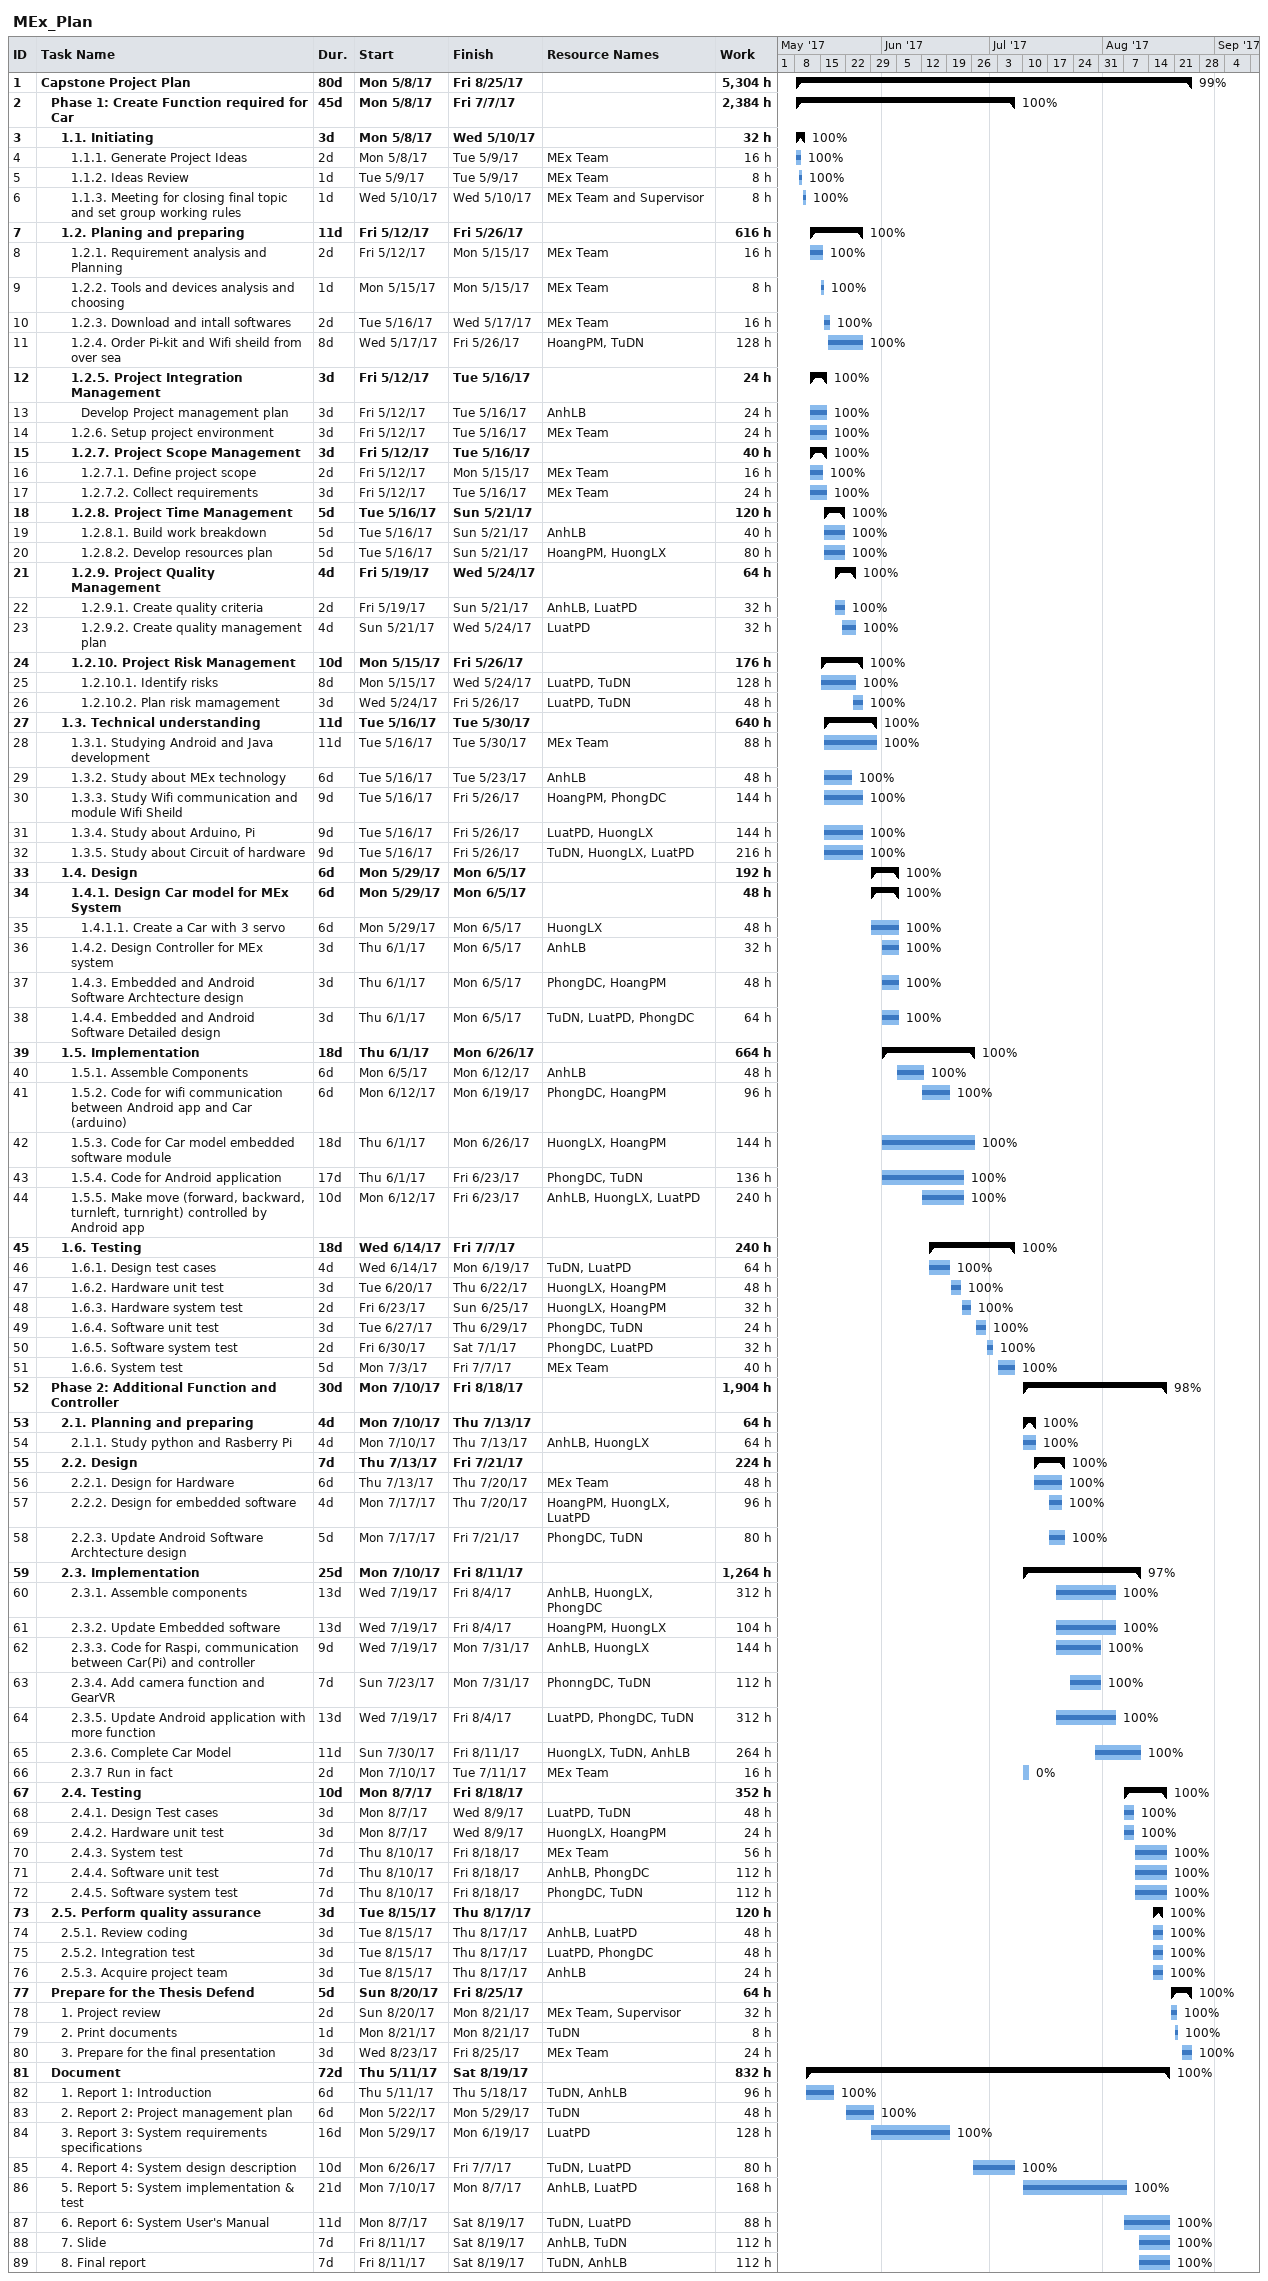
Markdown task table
MEx_Plan

| ID | Level | Task | Duration | Start | Finish | Resources | % complete | Work (h) |
|---|---|---|---|---|---|---|---|---|
| 1 | 1 | **Capstone Project Plan** | 80d | 2017-05-08 | 2017-08-25 |  | 99 | 5304 |
| 2 | 2 | **Phase 1: Create Function required for Car** | 45d | 2017-05-08 | 2017-07-07 |  | 100 | 2384 |
| 3 | 3 | **1.1. Initiating** | 3d | 2017-05-08 | 2017-05-10 |  | 100 | 32 |
| 4 | 4 | 1.1.1. Generate Project Ideas | 2d | 2017-05-08 | 2017-05-09 | MEx Team | 100 | 16 |
| 5 | 4 | 1.1.2. Ideas Review | 1d | 2017-05-09 | 2017-05-09 | MEx Team | 100 | 8 |
| 6 | 4 | 1.1.3. Meeting for closing final topic and set group working rules | 1d | 2017-05-10 | 2017-05-10 | MEx Team and Supervisor | 100 | 8 |
| 7 | 3 | **1.2. Planing and preparing** | 11d | 2017-05-12 | 2017-05-26 |  | 100 | 616 |
| 8 | 4 | 1.2.1. Requirement analysis and Planning | 2d | 2017-05-12 | 2017-05-15 | MEx Team | 100 | 16 |
| 9 | 4 | 1.2.2. Tools and devices analysis and choosing | 1d | 2017-05-15 | 2017-05-15 | MEx Team | 100 | 8 |
| 10 | 4 | 1.2.3. Download and intall softwares | 2d | 2017-05-16 | 2017-05-17 | MEx Team | 100 | 16 |
| 11 | 4 | 1.2.4. Order Pi-kit and Wifi sheild from over sea | 8d | 2017-05-17 | 2017-05-26 | HoangPM, TuDN | 100 | 128 |
| 12 | 4 | **1.2.5. Project Integration Management** | 3d | 2017-05-12 | 2017-05-16 |  | 100 | 24 |
| 13 | 5 | Develop Project management plan | 3d | 2017-05-12 | 2017-05-16 | AnhLB | 100 | 24 |
| 14 | 4 | 1.2.6. Setup project environment | 3d | 2017-05-12 | 2017-05-16 | MEx Team | 100 | 24 |
| 15 | 4 | **1.2.7. Project Scope Management** | 3d | 2017-05-12 | 2017-05-16 |  | 100 | 40 |
| 16 | 5 | 1.2.7.1. Define project scope | 2d | 2017-05-12 | 2017-05-15 | MEx Team | 100 | 16 |
| 17 | 5 | 1.2.7.2. Collect requirements | 3d | 2017-05-12 | 2017-05-16 | MEx Team | 100 | 24 |
| 18 | 4 | **1.2.8. Project Time Management** | 5d | 2017-05-16 | 2017-05-21 |  | 100 | 120 |
| 19 | 5 | 1.2.8.1. Build work breakdown | 5d | 2017-05-16 | 2017-05-21 | AnhLB | 100 | 40 |
| 20 | 5 | 1.2.8.2. Develop resources plan | 5d | 2017-05-16 | 2017-05-21 | HoangPM, HuongLX | 100 | 80 |
| 21 | 4 | **1.2.9. Project Quality Management** | 4d | 2017-05-19 | 2017-05-24 |  | 100 | 64 |
| 22 | 5 | 1.2.9.1. Create quality criteria | 2d | 2017-05-19 | 2017-05-21 | AnhLB, LuatPD | 100 | 32 |
| 23 | 5 | 1.2.9.2. Create quality management plan | 4d | 2017-05-21 | 2017-05-24 | LuatPD | 100 | 32 |
| 24 | 4 | **1.2.10. Project Risk Management** | 10d | 2017-05-15 | 2017-05-26 |  | 100 | 176 |
| 25 | 5 | 1.2.10.1. Identify risks | 8d | 2017-05-15 | 2017-05-24 | LuatPD, TuDN | 100 | 128 |
| 26 | 5 | 1.2.10.2. Plan risk mamagement | 3d | 2017-05-24 | 2017-05-26 | LuatPD, TuDN | 100 | 48 |
| 27 | 3 | **1.3. Technical understanding** | 11d | 2017-05-16 | 2017-05-30 |  | 100 | 640 |
| 28 | 4 | 1.3.1. Studying Android and Java development | 11d | 2017-05-16 | 2017-05-30 | MEx Team | 100 | 88 |
| 29 | 4 | 1.3.2. Study about MEx technology | 6d | 2017-05-16 | 2017-05-23 | AnhLB | 100 | 48 |
| 30 | 4 | 1.3.3. Study Wifi communication and module Wifi Sheild | 9d | 2017-05-16 | 2017-05-26 | HoangPM, PhongDC | 100 | 144 |
| 31 | 4 | 1.3.4. Study about Arduino, Pi | 9d | 2017-05-16 | 2017-05-26 | LuatPD, HuongLX | 100 | 144 |
| 32 | 4 | 1.3.5. Study about Circuit of hardware | 9d | 2017-05-16 | 2017-05-26 | TuDN, HuongLX, LuatPD | 100 | 216 |
| 33 | 3 | **1.4. Design** | 6d | 2017-05-29 | 2017-06-05 |  | 100 | 192 |
| 34 | 4 | **1.4.1. Design Car model for MEx System** | 6d | 2017-05-29 | 2017-06-05 |  | 100 | 48 |
| 35 | 5 | 1.4.1.1. Create a Car with 3 servo | 6d | 2017-05-29 | 2017-06-05 | HuongLX | 100 | 48 |
| 36 | 4 | 1.4.2. Design Controller for MEx system | 3d | 2017-06-01 | 2017-06-05 | AnhLB | 100 | 32 |
| 37 | 4 | 1.4.3. Embedded and Android Software Archtecture design | 3d | 2017-06-01 | 2017-06-05 | PhongDC, HoangPM | 100 | 48 |
| 38 | 4 | 1.4.4. Embedded and Android Software Detailed design | 3d | 2017-06-01 | 2017-06-05 | TuDN, LuatPD, PhongDC | 100 | 64 |
| 39 | 3 | **1.5. Implementation** | 18d | 2017-06-01 | 2017-06-26 |  | 100 | 664 |
| 40 | 4 | 1.5.1. Assemble Components | 6d | 2017-06-05 | 2017-06-12 | AnhLB | 100 | 48 |
| 41 | 4 | 1.5.2. Code for wifi communication between Android app and Car (arduino) | 6d | 2017-06-12 | 2017-06-19 | PhongDC, HoangPM | 100 | 96 |
| 42 | 4 | 1.5.3. Code for Car model embedded software module | 18d | 2017-06-01 | 2017-06-26 | HuongLX, HoangPM | 100 | 144 |
| 43 | 4 | 1.5.4. Code for Android application | 17d | 2017-06-01 | 2017-06-23 | PhongDC, TuDN | 100 | 136 |
| 44 | 4 | 1.5.5. Make move (forward, backward, turnleft, turnright) controlled by Android app | 10d | 2017-06-12 | 2017-06-23 | AnhLB, HuongLX, LuatPD | 100 | 240 |
| 45 | 3 | **1.6. Testing** | 18d | 2017-06-14 | 2017-07-07 |  | 100 | 240 |
| 46 | 4 | 1.6.1. Design test cases | 4d | 2017-06-14 | 2017-06-19 | TuDN, LuatPD | 100 | 64 |
| 47 | 4 | 1.6.2. Hardware unit test | 3d | 2017-06-20 | 2017-06-22 | HuongLX, HoangPM | 100 | 48 |
| 48 | 4 | 1.6.3. Hardware system test | 2d | 2017-06-23 | 2017-06-25 | HuongLX, HoangPM | 100 | 32 |
| 49 | 4 | 1.6.4. Software unit test | 3d | 2017-06-27 | 2017-06-29 | PhongDC, TuDN | 100 | 24 |
| 50 | 4 | 1.6.5. Software system test | 2d | 2017-06-30 | 2017-07-01 | PhongDC, LuatPD | 100 | 32 |
| 51 | 4 | 1.6.6. System test | 5d | 2017-07-03 | 2017-07-07 | MEx Team | 100 | 40 |
| 52 | 2 | **Phase 2: Additional Function and Controller** | 30d | 2017-07-10 | 2017-08-18 |  | 98 | 1904 |
| 53 | 3 | **2.1. Planning and preparing** | 4d | 2017-07-10 | 2017-07-13 |  | 100 | 64 |
| 54 | 4 | 2.1.1. Study python and Rasberry Pi | 4d | 2017-07-10 | 2017-07-13 | AnhLB, HuongLX | 100 | 64 |
| 55 | 3 | **2.2. Design** | 7d | 2017-07-13 | 2017-07-21 |  | 100 | 224 |
| 56 | 4 | 2.2.1. Design for Hardware | 6d | 2017-07-13 | 2017-07-20 | MEx Team | 100 | 48 |
| 57 | 4 | 2.2.2. Design for embedded software | 4d | 2017-07-17 | 2017-07-20 | HoangPM, HuongLX, LuatPD | 100 | 96 |
| 58 | 4 | 2.2.3. Update Android Software Archtecture design | 5d | 2017-07-17 | 2017-07-21 | PhongDC, TuDN | 100 | 80 |
| 59 | 3 | **2.3. Implementation** | 25d | 2017-07-10 | 2017-08-11 |  | 97 | 1264 |
| 60 | 4 | 2.3.1. Assemble components | 13d | 2017-07-19 | 2017-08-04 | AnhLB, HuongLX, PhongDC | 100 | 312 |
| 61 | 4 | 2.3.2. Update Embedded software | 13d | 2017-07-19 | 2017-08-04 | HoangPM, HuongLX | 100 | 104 |
| 62 | 4 | 2.3.3. Code for Raspi, communication between Car(Pi) and controller | 9d | 2017-07-19 | 2017-07-31 | AnhLB, HuongLX | 100 | 144 |
| 63 | 4 | 2.3.4. Add camera function and GearVR | 7d | 2017-07-23 | 2017-07-31 | PhonngDC, TuDN | 100 | 112 |
| 64 | 4 | 2.3.5. Update Android application with more function | 13d | 2017-07-19 | 2017-08-04 | LuatPD, PhongDC, TuDN | 100 | 312 |
| 65 | 4 | 2.3.6. Complete Car Model | 11d | 2017-07-30 | 2017-08-11 | HuongLX, TuDN, AnhLB | 100 | 264 |
| 66 | 4 | 2.3.7 Run in fact | 2d | 2017-07-10 | 2017-07-11 | MEx Team | 0 | 16 |
| 67 | 3 | **2.4. Testing** | 10d | 2017-08-07 | 2017-08-18 |  | 100 | 352 |
| 68 | 4 | 2.4.1. Design Test cases | 3d | 2017-08-07 | 2017-08-09 | LuatPD, TuDN | 100 | 48 |
| 69 | 4 | 2.4.2. Hardware unit test | 3d | 2017-08-07 | 2017-08-09 | HuongLX, HoangPM | 100 | 24 |
| 70 | 4 | 2.4.3. System test | 7d | 2017-08-10 | 2017-08-18 | MEx Team | 100 | 56 |
| 71 | 4 | 2.4.4. Software unit test | 7d | 2017-08-10 | 2017-08-18 | AnhLB, PhongDC | 100 | 112 |
| 72 | 4 | 2.4.5. Software system test | 7d | 2017-08-10 | 2017-08-18 | PhongDC, TuDN | 100 | 112 |
| 73 | 2 | **2.5. Perform quality assurance** | 3d | 2017-08-15 | 2017-08-17 |  | 100 | 120 |
| 74 | 3 | 2.5.1. Review coding | 3d | 2017-08-15 | 2017-08-17 | AnhLB, LuatPD | 100 | 48 |
| 75 | 3 | 2.5.2. Integration test | 3d | 2017-08-15 | 2017-08-17 | LuatPD, PhongDC | 100 | 48 |
| 76 | 3 | 2.5.3. Acquire project team | 3d | 2017-08-15 | 2017-08-17 | AnhLB | 100 | 24 |
| 77 | 2 | **Prepare for the Thesis Defend** | 5d | 2017-08-20 | 2017-08-25 |  | 100 | 64 |
| 78 | 3 | 1. Project review | 2d | 2017-08-20 | 2017-08-21 | MEx Team, Supervisor | 100 | 32 |
| 79 | 3 | 2. Print documents | 1d | 2017-08-21 | 2017-08-21 | TuDN | 100 | 8 |
| 80 | 3 | 3. Prepare for the final presentation | 3d | 2017-08-23 | 2017-08-25 | MEx Team | 100 | 24 |
| 81 | 2 | **Document** | 72d | 2017-05-11 | 2017-08-19 |  | 100 | 832 |
| 82 | 3 | 1. Report 1: Introduction | 6d | 2017-05-11 | 2017-05-18 | TuDN, AnhLB | 100 | 96 |
| 83 | 3 | 2. Report 2: Project management plan | 6d | 2017-05-22 | 2017-05-29 | TuDN | 100 | 48 |
| 84 | 3 | 3. Report 3: System requirements specifications | 16d | 2017-05-29 | 2017-06-19 | LuatPD | 100 | 128 |
| 85 | 3 | 4. Report 4: System design description | 10d | 2017-06-26 | 2017-07-07 | TuDN, LuatPD | 100 | 80 |
| 86 | 3 | 5. Report 5: System implementation & test | 21d | 2017-07-10 | 2017-08-07 | AnhLB, LuatPD | 100 | 168 |
| 87 | 3 | 6. Report 6: System User's Manual | 11d | 2017-08-07 | 2017-08-19 | TuDN, LuatPD | 100 | 88 |
| 88 | 3 | 7. Slide | 7d | 2017-08-11 | 2017-08-19 | AnhLB, TuDN | 100 | 112 |
| 89 | 3 | 8. Final report | 7d | 2017-08-11 | 2017-08-19 | TuDN, AnhLB | 100 | 112 |
